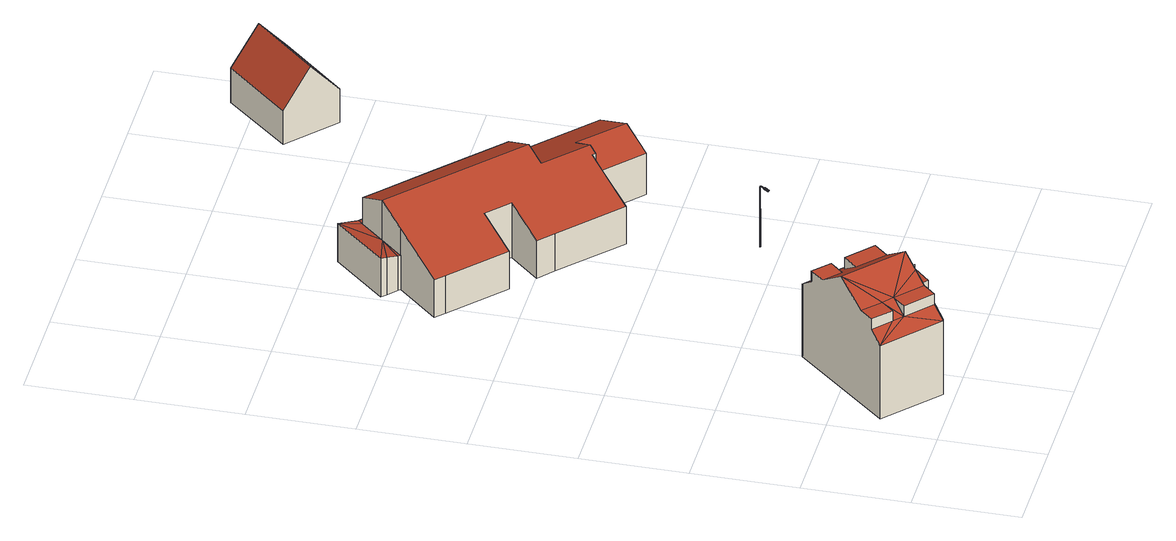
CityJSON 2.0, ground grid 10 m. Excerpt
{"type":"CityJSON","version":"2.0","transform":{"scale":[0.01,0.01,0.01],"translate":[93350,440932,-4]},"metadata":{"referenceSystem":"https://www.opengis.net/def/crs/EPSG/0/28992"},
"CityObjects":{
"building1":{"type":"Building","attributes":{"statusOmschr":"Pand in gebruik","typeOmschr":"half vrijstaand","aantalBouwlagen":3,"hoogste_bouwlaag":2,"laagste_bouwlaag":0,"yearOfConstruction":1935},"address":[{"country":"Nederland","locality":"Rotterdam","thoroughfareNumber":"1","thoroughfareName":"Wilgenoord","postcode":"3054AW"}],"geometry":[{"type":"Solid","lod":"2","boundaries":[[[[0,1,2,3,4,5,6,7,8,9,10,11,12,13,14]],[[15,16,17,18,19]],[[20,21,22,23]],[[24,25,26,27]],[[28,11,10,29]],[[30,31,32,33]],[[34,6,5,35]],[[3,34,35,4]],[[22,36,23]],[[37,25,24]],[[12,11,28]],[[5,4,35]],[[38,39,40,41]],[[38,42,1,0,43,39]],[[44,2,1,42]],[[34,3,2,44,45,46,47,21,20,7,6]],[[46,45,48,49]],[[17,50,51,18]],[[32,19,18,51,41,40,52,33]],[[43,0,14,53]],[[26,54,49,48,50,17,55,27]],[[29,10,56,57,13]],[[10,9,31,30,56]],[[9,8,16,15,31]],[[13,57,53,14]],[[55,17,16,8]],[[21,47,36,22]],[[25,37,54,26]],[[12,28,29,13]],[[56,30,33,52]],[[31,15,19,32]],[[51,50,48,45,44,42,38,41]],[[20,23,7]],[[37,46,49]],[[36,46,37]],[[24,27,55]],[[24,55,8]],[[7,24,8]],[[23,37,24]],[[7,23,24]],[[36,37,23]],[[47,46,36]],[[37,49,54]],[[43,53,57,56,52,40,39]]]],"semantics":{"surfaces":[{"type":"RoofSurface"},{"type":"WallSurface"},{"type":"GroundSurface"}],"values":[[0,0,0,0,0,0,0,1,1,1,1,1,1,1,1,1,1,1,1,1,1,1,1,1,1,1,1,1,1,1,1,2,0,0,0,0,0,0,0,0,0,0,0,0]]}}]},
"cityfurniture1":{"type":"CityFurniture","attributes":{"Brondatum":"12-06-2019","Thema":"Lichtmasten","Nivo":"0","Klasse":"Tertiaire weg","Objecthoogte":"6","Geplaatst_op":"01-01-1998","Datum_laatste_mutatie":"07-06-2019","Straatnaam":"Wilgenoord","Buurtnaam":"Hillegersberg Noord","Buurt_nummer":"62","Wijknaam":"Hillegersberg-Schiebroek","Wijknummer":"6","Lichtpunttype":"Straatverlichting","Nummer":"3","Beheerobject":"23442/OVL-003","Lamptype":"SON PRO E 50W E27","Armatuurtype":"490 SGS 203 1X SON 50W <NB>","Masttype":"MAST 6M LPH 6M ST VERJ D89 B1"},"geometry":[{"type":"MultiSurface","lod":"2","boundaries":[[[58,59,60]],[[61,62,63]],[[64,65,66]],[[67,68,61]],[[69,70,71]],[[64,72,65]],[[73,74,75,76]],[[77,78,79]],[[80,81,82,83,84]],[[85,67,61]],[[86,87,88,89]],[[80,84,90,91]],[[92,93,64,66]],[[94,67,85]],[[86,89,83]],[[67,58,60,68]],[[95,96,97,98]],[[99,69,71]],[[91,90,100,101]],[[59,102,103,104]],[[105,99,97]],[[106,107,94]],[[71,106,94]],[[104,103,73]],[[76,86,81]],[[103,74,73]],[[82,81,86,83]],[[97,71,94]],[[99,71,97]],[[108,109,105]],[[94,107,110,67]],[[76,75,86]],[[83,111,92]],[[112,113,91]],[[114,94,85]],[[65,72,115,116]],[[109,99,105]],[[110,58,67]],[[117,118,111]],[[111,118,93]],[[61,68,119,120]],[[97,94,98]],[[93,118,72,64]],[[89,88,117,111]],[[121,115,122,123]],[[78,66,109,108]],[[70,124,71]],[[125,113,112]],[[110,126,59,58]],[[89,111,83]],[[106,124,126,107]],[[75,87,86]],[[109,121,123,99]],[[127,128,69]],[[123,122,127,69]],[[123,69,99]],[[116,115,121]],[[129,104,73,130]],[[116,121,109]],[[107,126,110]],[[120,119,125,112]],[[131,132,133]],[[111,93,92]],[[134,135,136]],[[137,138,139,140]],[[62,61,120,141]],[[73,76,81]],[[130,73,81]],[[98,94,114]],[[142,79,143,144]],[[143,145,144]],[[146,147,131,133]],[[85,61,63]],[[148,142,144,149]],[[145,96,135]],[[71,124,106]],[[66,65,116,109]],[[60,59,104,129]],[[144,145,135]],[[150,151,152]],[[141,112,91,101]],[[90,84,153]],[[154,83,92,155]],[[152,156,147,146]],[[157,153,158,159]],[[155,92,66,78]],[[143,108,105,145]],[[113,80,91]],[[160,85,63]],[[131,161,162,132]],[[145,105,97,96]],[[140,163,164]],[[153,154,155,158]],[[165,166,151,150]],[[151,156,152]],[[100,90,153,157]],[[159,158,77,142]],[[113,81,80]],[[136,135,167,168]],[[169,114,85,160]],[[98,114,169]],[[120,112,141]],[[155,78,77]],[[84,154,153]],[[119,129,130,125]],[[68,60,129,119]],[[125,130,81,113]],[[84,83,154]],[[79,78,108,143]],[[167,98,169]],[[158,155,77]],[[170,171,172]],[[173,170,174]],[[175,176,177,178]],[[179,140,164]],[[159,142,180]],[[181,179,164,182]],[[183,184,185,186]],[[187,188,189,190]],[[191,192,193,194]],[[172,171,195]],[[196,197,192,191]],[[198,199,197,196]],[[200,152,201]],[[186,185,188,187]],[[194,193,184,183]],[[202,137,140,179]],[[174,170,172]],[[203,173,174]],[[152,146,201]],[[161,100,157,162]],[[177,204,173]],[[164,163,166,165]],[[205,180,142,148]],[[206,207,208,209]],[[177,173,203,178]],[[210,211,171]],[[182,164,212]],[[146,133,201]],[[171,211,202,181]],[[202,179,181]],[[212,164,213]],[[180,205,148,214,215]],[[162,157,216]],[[213,165,150,200]],[[164,165,213]],[[77,79,142]],[[133,217,218]],[[169,160,139]],[[219,168,138,137]],[[150,152,200]],[[216,157,159,180]],[[211,219,137,202]],[[220,221,210]],[[210,219,211]],[[214,148,149,222]],[[63,62,223]],[[224,220,170]],[[221,136,168,219]],[[224,222,221,220]],[[173,224,170]],[[204,224,173]],[[170,220,210,171]],[[204,214,222,224]],[[225,141,101,226]],[[221,219,210]],[[134,136,221]],[[147,226,131]],[[227,180,215]],[[138,169,139]],[[166,223,228,151]],[[151,228,225,156]],[[222,149,134,221]],[[96,95,98,167]],[[149,144,135,134]],[[168,167,169,138]],[[135,96,167]],[[228,141,225]],[[223,62,141,228]],[[156,225,226,147]],[[139,160,63,229]],[[132,227,217]],[[162,216,132]],[[215,214,204]],[[230,217,204,176]],[[140,139,229,163]],[[176,204,177]],[[229,63,223]],[[227,215,204]],[[223,166,163]],[[218,217,230]],[[133,132,217]],[[229,223,163]],[[217,227,204]],[[132,216,180,227]],[[231,232,126]],[[69,128,70]],[[75,233,234,87]],[[235,236,128]],[[126,232,237,59]],[[207,181,208]],[[87,234,238,88]],[[115,239,122]],[[88,238,117]],[[240,241,118]],[[171,181,207]],[[237,102,59]],[[117,238,240,118]],[[242,243,72]],[[72,243,239,115]],[[118,241,242,72]],[[244,199,198]],[[195,171,207]],[[184,245,185]],[[246,201,247]],[[200,201,246]],[[74,248,233,75]],[[249,218,245]],[[250,200,246]],[[245,175,185]],[[103,251,248,74]],[[185,175,178,188]],[[192,247,252,193]],[[253,251,103]],[[254,255,256,257,258]],[[258,257,250,199]],[[255,213,257,256]],[[257,213,200,250]],[[252,218,249]],[[249,245,184]],[[197,246,247,192]],[[193,252,249,184]],[[237,259,253,102]],[[212,213,255]],[[190,189,260,261]],[[262,258,199,244]],[[208,182,212,255]],[[181,182,208]],[[199,246,197]],[[178,203,188]],[[209,208,255,254]],[[261,260,263,264]],[[250,246,199]],[[188,203,174,189]],[[265,206,209,266]],[[263,195,207,206]],[[218,230,245]],[[189,174,172,260]],[[209,254,266]],[[247,201,252]],[[226,161,131]],[[264,263,206,265]],[[226,101,100,161]],[[254,258,262]],[[266,254,262]],[[260,172,195,263]],[[245,230,176,175]],[[191,194,267,268]],[[269,239,243,242,241,240,238,234,233,248,251,253,259,270,271,236,235]],[[272,271,270,231]],[[231,270,259,232]],[[194,183,273,267]],[[201,274,218,252]],[[275,271,272]],[[276,187,190,277]],[[201,133,218,274]],[[198,196,278,279]],[[277,280,281]],[[267,268,282,283]],[[196,191,268,278]],[[273,183,186,284]],[[284,186,187,276]],[[285,286,287,288]],[[289,290,291]],[[198,279,292,244]],[[190,261,289,277]],[[284,276,277,289,293,286,285,294,292,279,278,268,267,273]],[[244,292,294,262]],[[286,295,287]],[[264,265,286,293]],[[265,266,285,286]],[[293,296,295,286]],[[296,293,297]],[[261,264,293,289]],[[262,294,285,266]],[[294,298,299]],[[276,284,300,301]],[[268,278,302,282]],[[294,285,303,298]],[[285,288,304]],[[289,277,281,290]],[[279,292,305,306]],[[292,294,299,305]],[[284,307,300]],[[273,308,309]],[[285,304,303]],[[284,273,309,307]],[[277,276,310,280]],[[311,267,283]],[[278,279,306,302]],[[273,267,311,308]],[[310,276,301]],[[293,289,291,297]],[[127,269,235,128]],[[122,239,269,127]],[[70,128,275,124]],[[102,253,103]],[[275,272,124]],[[232,259,237]],[[124,272,231,126]],[[128,236,271,275]],[[312,313,314,315]],[[316,317,318]],[[319,320,321]],[[322,323,324]],[[325,326,327]],[[328,329,330]],[[318,331,332]],[[332,331,333]],[[334,335,336,337]],[[320,338,339,340,341,342,343,344]],[[345,339,340,346,313,329,338]],[[339,345,338]],[[347,333,331,348]],[[349,350,351,342,341,340,339,338,321,316,318,332,333]],[[342,346,340,341]],[[324,352,328]],[[353,354,328]],[[327,312,315,324]],[[355,350,349]],[[356,357,330]],[[330,357,358,327,326,359,360]],[[327,358,361]],[[321,362,317,316]],[[315,314,324]],[[355,343,351]],[[363,364,355,343]],[[338,362,321]],[[324,328,329,312,315]],[[330,360,359,326,327,324,328]],[[339,340,336,335]],[[351,342,343]],[[328,353,365]],[[349,333,364]],[[354,324,328]],[[324,328,322]],[[319,316,318]],[[349,364,355]],[[349,366,367,350]],[[323,322,365,353,354,325]],[[351,350,355]],[[350,367,368,351]],[[330,353,328]],[[325,327,324]],[[318,332,369]],[[330,360,353]],[[320,319,369,370]],[[348,352,324,347]],[[328,365,322]],[[324,354,325]],[[318,369,319]],[[321,338,320]],[[358,361,341,340,339,356,357]],[[323,325,324]],[[318,317,362,338,329,352,348,331]],[[326,359,360,330,329,312,327]],[[329,313,312]],[[363,343,344,320,370]],[[328,352,329]],[[351,368,342]],[[370,369,332,333,364,363]],[[354,353,360,359,326,325]],[[321,316,319]],[[313,346,342,368,367,366,333,347,324,314]],[[333,366,349]],[[371,372,373,374]],[[339,340,372,373]],[[373,375,373,372,376]],[[339,373,375]],[[377,356,339,375,373,378]],[[371,374,334,379]],[[358,380,376,341,361]],[[340,341,376,372]],[[380,358,377,378]],[[371,379,336,341,340,372]],[[376,380,378,373]],[[335,334,374,373,339]]]}]},
"cityfurniture2":{"type":"CityFurniture","attributes":{"Brondatum":"12-06-2019","Thema":"Lichtmasten","Nivo":"0","Klasse":"Tertiaire weg","Objecthoogte":"6","Geplaatst_op":"01-01-1998","Datum_laatste_mutatie":"07-06-2019","Straatnaam":"Wilgenoord","Buurtnaam":"Hillegersberg Noord","Buurt_nummer":"62","Wijknaam":"Hillegersberg-Schiebroek","Wijknummer":"6","Lichtpunttype":"Straatverlichting","Nummer":"3","Beheerobject":"23442/OVL-003","Lamptype":"SON PRO E 50W E27","Armatuurtype":"490 SGS 203 1X SON 50W <NB>","Masttype":"MAST 6M LPH 6M ST VERJ D89 B1"},"geometry":[{"type":"MultiSurface","lod":"2","boundaries":[[[381,382,383,301]],[[301,383,384,385]],[[385,384,386,307]],[[307,386,387,309]],[[309,387,388,308]],[[308,388,389,283]],[[283,389,390,391]],[[391,390,392,393]],[[393,392,394,395]],[[395,394,396,397]],[[397,396,398,399]],[[399,398,400,299]],[[299,400,401,402]],[[402,401,403,404]],[[404,403,405,406]],[[406,405,407,408]],[[408,407,409,410]],[[410,409,411,295]],[[295,411,412,413]],[[413,412,414,415]],[[415,414,416,417]],[[417,416,418,290]],[[290,418,419,281]],[[281,419,382,381]],[[381,301,385,307,309,308,283,391,393,395,397,399,299,402,404,406,408,410,295,413,415,417,290,281]]]}]},
"building2":{"type":"Building","attributes":{"statusOmschr":"Pand in gebruik","typeOmschr":"vrijstaand","aantalBouwlagen":2,"hoogste_bouwlaag":1,"laagste_bouwlaag":0,"yearOfConstruction":1983},"address":[{"country":"Nederland","locality":"Rotterdam","thoroughfareNumber":"18","thoroughfareName":"Wilgenoord","postcode":"3054AW"}],"children":["building2-1","building2-2"]},
"building2-1":{"type":"BuildingPart","parents":["building2"],"geometry":[{"type":"Solid","lod":"2","boundaries":[[[[420,421,422,423]],[[424,425,426,427]],[[427,426,428,429]],[[429,428,430,431]],[[432,431,430,433,434]],[[435,436,434,433]],[[436,435,437,438]],[[438,437,439,440]],[[440,439,441,442]],[[442,441,443,444]],[[445,444,443,446,447,448]],[[449,425,424,450,451]],[[451,450,452,453]],[[453,452,454,455]],[[441,439,437,435,433,430,428,426,425,449,456,457,458,420,423,459,446,443]],[[420,458,460,461,462,421]],[[455,454,461,460]],[[421,462,463,464]],[[465,466,467]],[[445,448,466,465]],[[457,455,460,458]],[[456,453,455,457]],[[449,451,453,456]],[[444,445,465,468,469,452,450,424,427,429,431,432,434,436,438,440,442]],[[461,454,452,469,463,462]],[[467,470,471,422,421,464,472,468,465]],[[467,466,448,447,470]],[[468,472,469]],[[469,472,464,463]],[[470,447,446,459,471]],[[423,422,471,459]]]],"semantics":{"surfaces":[{"type":"WallSurface"},{"type":"GroundSurface"},{"type":"ClosureSurface"},{"type":"RoofSurface"}],"values":[[0,0,0,0,0,0,0,0,0,0,0,0,0,0,1,0,0,0,0,0,2,2,2,3,3,3,3,0,0,0,0]]}}]},
"building2-2":{"type":"BuildingPart","parents":["building2"],"geometry":[{"type":"Solid","lod":"2","boundaries":[[[[473,474,475,476]],[[477,478,474,473]],[[479,480,478,477]],[[480,479,481,482]],[[482,481,483,484]],[[484,483,449,451]],[[478,455,474]],[[480,453,478]],[[455,460,485]],[[474,485,475]],[[474,455,485]],[[478,453,455]],[[480,482,453]],[[484,451,453]],[[482,484,453]],[[457,456,449,483,481,479,477,473,476,486,458]],[[455,457,458,460]],[[451,449,456,453]],[[453,456,457,455]],[[460,458,486,485]],[[485,486,476,475]]]],"semantics":{"surfaces":[{"type":"WallSurface"},{"type":"RoofSurface"},{"type":"GroundSurface"},{"type":"ClosureSurface"}],"values":[[0,0,0,0,0,0,1,1,1,1,1,1,1,1,1,2,3,3,3,0,0]]}}]},
"building3":{"type":"Building","attributes":{"statusOmschr":"Pand in gebruik","aantalBouwlagen":1,"yearOfConstruction":1882},"address":[{"country":"Nederland","locality":"Rotterdam"}],"geometry":[{"type":"Solid","lod":"2","boundaries":[[[[487,488,489,490,491]],[[491,490,492,493]],[[488,487,494,495]],[[487,491,493,494]],[[490,489,496,492]],[[492,496,495,494,493]],[[489,488,495,496]]]],"semantics":{"surfaces":[{"type":"WallSurface"},{"type":"RoofSurface"},{"type":"GroundSurface"}],"values":[[0,0,1,1,2,0,0]]}}]}
},
"vertices":[
[1331,993,892],[1305,964,918],[812,1406,919],[721,1304,1013],[877,1162,1013],[763,1037,1129],[607,1177,1131],[414,961,1332],[920,505,1333],[971,563,1280],[1109,717,1136],[867,938,1134],[984,1067,1013],[1227,848,1014],[1345,980,892],[971,563,746],[920,505,693],[815,388,584],[1035,189,583],[1192,363,745],[221,744,1131],[113,624,1135],[285,469,1130],[394,589,1129],[485,506,1133],[377,388,1135],[617,171,1135],[726,290,1133],[984,1067,1136],[1227,848,1137],[1109,717,878],[971,563,868],[1192,363,866],[1331,516,876],[721,1304,1132],[877,1162,1131],[285,469,1020],[377,388,1021],[1421,1091,146],[1421,1091,573],[1658,877,569],[1658,877,146],[1305,964,146],[1331,993,669],[812,1406,146],[21,521,146],[21,521,924],[113,624,1020],[523,68,146],[523,68,926],[815,388,146],[1035,189,146],[1331,516,918],[1345,980,668],[617,171,1022],[815,388,1225],[1109,717,922],[1227,848,796],
[2565,2191,662],[2564,2189,662],[2565,2191,661],[2568,2193,659],[2569,2194,658],[2569,2195,658],[2561,2192,662],[2561,2192,663],[2563,2193,662],[2567,2192,661],[2567,2192,660],[2563,2191,664],[2563,2190,664],[2565,2192,663],[2560,2190,663],[2563,2189,661],[2562,2188,661],[2561,2188,661],[2563,2190,661],[2565,2196,659],[2564,2195,661],[2565,2196,660],[2565,2193,659],[2564,2191,660],[2563,2191,660],[2563,2192,660],[2564,2193,659],[2568,2194,660],[2562,2190,661],[2561,2189,661],[2560,2189,661],[2562,2191,661],[2565,2194,658],[2566,2194,658],[2563,2193,661],[2561,2191,662],[2567,2193,662],[2567,2195,661],[2567,2196,661],[2566,2194,662],[2568,2195,661],[2564,2193,663],[2566,2195,657],[2567,2195,657],[2563,2187,662],[2562,2188,662],[2564,2189,661],[2565,2195,662],[2565,2191,663],[2566,2191,663],[2564,2195,662],[2563,2193,663],[2566,2191,662],[2561,2191,661],[2567,2193,658],[2565,2192,659],[2568,2194,661],[2560,2190,664],[2562,2192,663],[2560,2189,662],[2560,2190,662],[2566,2192,660],[2567,2193,659],[2562,2192,664],[2561,2190,665],[2562,2191,664],[2564,2190,664],[2566,2192,659],[2564,2189,663],[2561,2189,665],[2562,2189,665],[2565,2190,661],[2565,2191,660],[2568,2197,654],[2568,2198,654],[2569,2198,652],[2569,2199,658],[2568,2197,659],[2569,2198,658],[2571,2198,656],[2570,2197,658],[2570,2197,657],[2571,2198,655],[2568,2194,657],[2566,2197,658],[2566,2196,660],[2567,2198,659],[2566,2196,661],[2569,2197,652],[2569,2197,654],[2567,2199,657],[2568,2199,657],[2571,2197,652],[2570,2196,654],[2570,2197,652],[2565,2195,658],[2564,2194,659],[2564,2194,660],[2569,2196,654],[2566,2196,657],[2565,2195,659],[2566,2197,657],[2569,2195,659],[2567,2196,655],[2567,2197,655],[2571,2197,655],[2572,2198,653],[2571,2197,653],[2571,2197,654],[2569,2197,659],[2570,2198,658],[2569,2196,659],[2571,2201,651],[2572,2201,651],[2572,2202,649],[2570,2201,651],[2571,2202,649],[2569,2201,649],[2569,2200,651],[2569,2201,651],[2570,2201,649],[2572,2199,653],[2567,2198,656],[2573,2200,651],[2573,2199,651],[2570,2200,644],[2570,2200,646],[2570,2201,646],[2570,2201,644],[2570,2202,644],[2570,2202,647],[2571,2202,647],[2571,2202,644],[2571,2199,644],[2571,2199,646],[2570,2199,646],[2570,2199,644],[2572,2201,649],[2571,2198,644],[2571,2198,646],[2572,2198,644],[2572,2198,646],[2571,2198,650],[2570,2198,650],[2572,2199,654],[2570,2202,649],[2569,2200,653],[2567,2198,657],[2573,2201,647],[2573,2201,649],[2573,2200,649],[2573,2200,647],[2571,2200,654],[2572,2200,654],[2572,2199,651],[2572,2198,651],[2568,2200,655],[2568,2199,655],[2567,2197,656],[2568,2199,652],[2569,2199,650],[2571,2199,656],[2570,2201,654],[2570,2200,656],[2569,2200,655],[2570,2196,656],[2570,2201,653],[2569,2195,655],[2568,2196,655],[2568,2199,654],[2569,2195,656],[2570,2196,657],[2569,2200,650],[2563,2188,664],[2563,2188,663],[2522,2144,672],[2521,2144,672],[2522,2144,676],[2523,2144,676],[2563,2187,663],[2521,2145,672],[2521,2145,675],[2521,2145,673],[2520,2145,673],[2520,2146,674],[2521,2146,674],[2572,2199,644],[2569,2200,648],[2571,2198,648],[2570,2198,648],[2522,2143,672],[2569,2199,648],[2572,2198,648],[2523,2143,672],[2570,2199,648],[2523,2143,673],[2573,2199,647],[2573,2199,649],[2572,2199,649],[2572,2198,649],[2573,2199,646],[2523,2143,674],[2572,2202,647],[2572,2202,644],[2573,2199,644],[2573,2202,647],[2573,2202,644],[2573,2201,644],[2573,2200,644],[2570,2199,617],[2571,2199,617],[2522,2145,676],[2523,2143,675],[2523,2144,675],[2562,2188,664],[2570,2200,617],[2569,2198,650],[2562,2188,665],[2570,2202,617],[2571,2202,617],[2571,2198,617],[2572,2198,617],[2570,2205,215],[2571,2205,215],[2569,2196,215],[2568,2197,215],[2570,2201,617],[2573,2200,617],[2573,2201,617],[2576,2202,215],[2576,2201,215],[2572,2202,617],[2572,2205,215],[2574,2205,215],[2572,2199,617],[2573,2202,617],[2573,2199,617],[2576,2203,215],[2575,2203,215],[2575,2204,215],[2575,2197,215],[2574,2196,215],[2567,2203,215],[2568,2204,215],[2571,2196,215],[2576,2198,215],[2576,2199,215],[2573,2196,215],[2572,2196,215],[2567,2201,215],[2567,2199,215],[2567,2200,215],[2569,2204,215],[2568,2198,215],[2522,2155,671],[2522,2156,671],[2519,2153,672],[2519,2152,672],[2511,2121,675],[2512,2121,675],[2493,2100,680],[2508,2123,667],[2527,2145,661],[2530,2143,671],[2526,2149,679],[2525,2150,679],[2480,2108,682],[2524,2152,678],[2524,2152,676],[2521,2154,676],[2491,2099,682],[2533,2146,671],[2532,2145,676],[2491,2098,680],[2491,2099,680],[2480,2108,680],[2531,2147,666],[2531,2147,668],[2523,2154,668],[2523,2154,666],[2533,2146,670],[2531,2147,670],[2524,2154,670],[2523,2154,670],[2522,2155,670],[2521,2149,661],[2524,2147,661],[2532,2147,670],[2522,2156,670],[2480,2108,681],[2491,2098,681],[2482,2110,680],[2501,2131,675],[2519,2152,671],[2491,2098,682],[2529,2147,678],[2526,2149,678],[2503,2128,667],[2531,2147,671],[2532,2147,675],[2524,2154,675],[2527,2150,676],[2529,2147,676],[2523,2154,671],[2531,2142,671],[2484,2107,671],[2484,2107,672],[2527,2148,679],[2481,2110,680],[2500,2131,675],[2519,2153,671],[2489,2102,672],[2489,2103,671],[2531,2162,666],[2531,2162,668],[2539,2156,668],[2539,2155,666],[2539,2155,668],[2531,2163,668],[2531,2147,675],[2539,2156,674],[2523,2153,666],[2532,2163,674],
[2570,2204,215],[2570,2204,15],[2568,2204,15],[2568,2203,15],[2568,2203,215],[2567,2201,15],[2567,2200,15],[2567,2199,15],[2568,2197,15],[2568,2196,15],[2568,2196,215],[2570,2196,15],[2570,2196,215],[2571,2195,15],[2571,2195,215],[2572,2195,15],[2572,2195,215],[2573,2195,15],[2573,2195,215],[2574,2196,15],[2576,2196,15],[2576,2196,215],[2576,2197,15],[2576,2197,215],[2577,2199,15],[2577,2199,215],[2577,2200,15],[2577,2200,215],[2577,2201,15],[2577,2201,215],[2576,2203,15],[2576,2204,15],[2576,2204,215],[2574,2204,15],[2574,2204,215],[2573,2205,15],[2573,2205,215],[2572,2205,15],[2571,2205,15],
[1934,4976,192],[1934,4976,639],[2015,5064,583],[2015,5064,192],[596,4674,589],[596,4674,192],[680,4596,192],[680,4596,589],[1180,4135,192],[1180,4135,588],[1445,4422,192],[1445,4422,771],[1475,4394,771],[1658,4225,192],[1658,4225,771],[1394,3938,192],[1394,3938,588],[1537,3807,192],[1537,3807,588],[2091,3296,192],[2091,3296,588],[2336,3561,192],[2336,3561,758],[2452,3687,192],[2452,3687,838],[2480,3661,838],[2875,3297,192],[2875,3297,631],[2480,3661,631],[952,5060,192],[952,5060,835],[952,5060,554],[1152,5273,972],[1152,5273,550],[1365,5500,825],[1365,5500,545],[1152,5273,192],[1365,5500,192],[1493,5382,192],[3358,3827,192],[1493,5382,545],[1493,5382,825],[1934,4976,825],[2504,4451,825],[2504,4451,639],[2540,3725,879],[2540,3725,673],[2692,3890,776],[2159,4076,879],[2293,4222,972],[3082,3524,776],[3358,3827,582],[2293,4222,786],
[1409,5547,192],[1409,5547,545],[1536,5429,545],[1536,5429,192],[1249,5696,192],[1249,5696,598],[796,5204,192],[796,5204,605],[844,5160,192],[844,5160,590],[931,5080,192],[931,5080,561],[1514,5404,545],[1514,5404,192],
[3153,6384,888],[2931,6583,532],[2931,6583,172],[3381,6179,172],[3381,6179,529],[3916,6779,172],[3916,6779,536],[3689,6980,892],[3465,7179,535],[3465,7179,172]
]}
